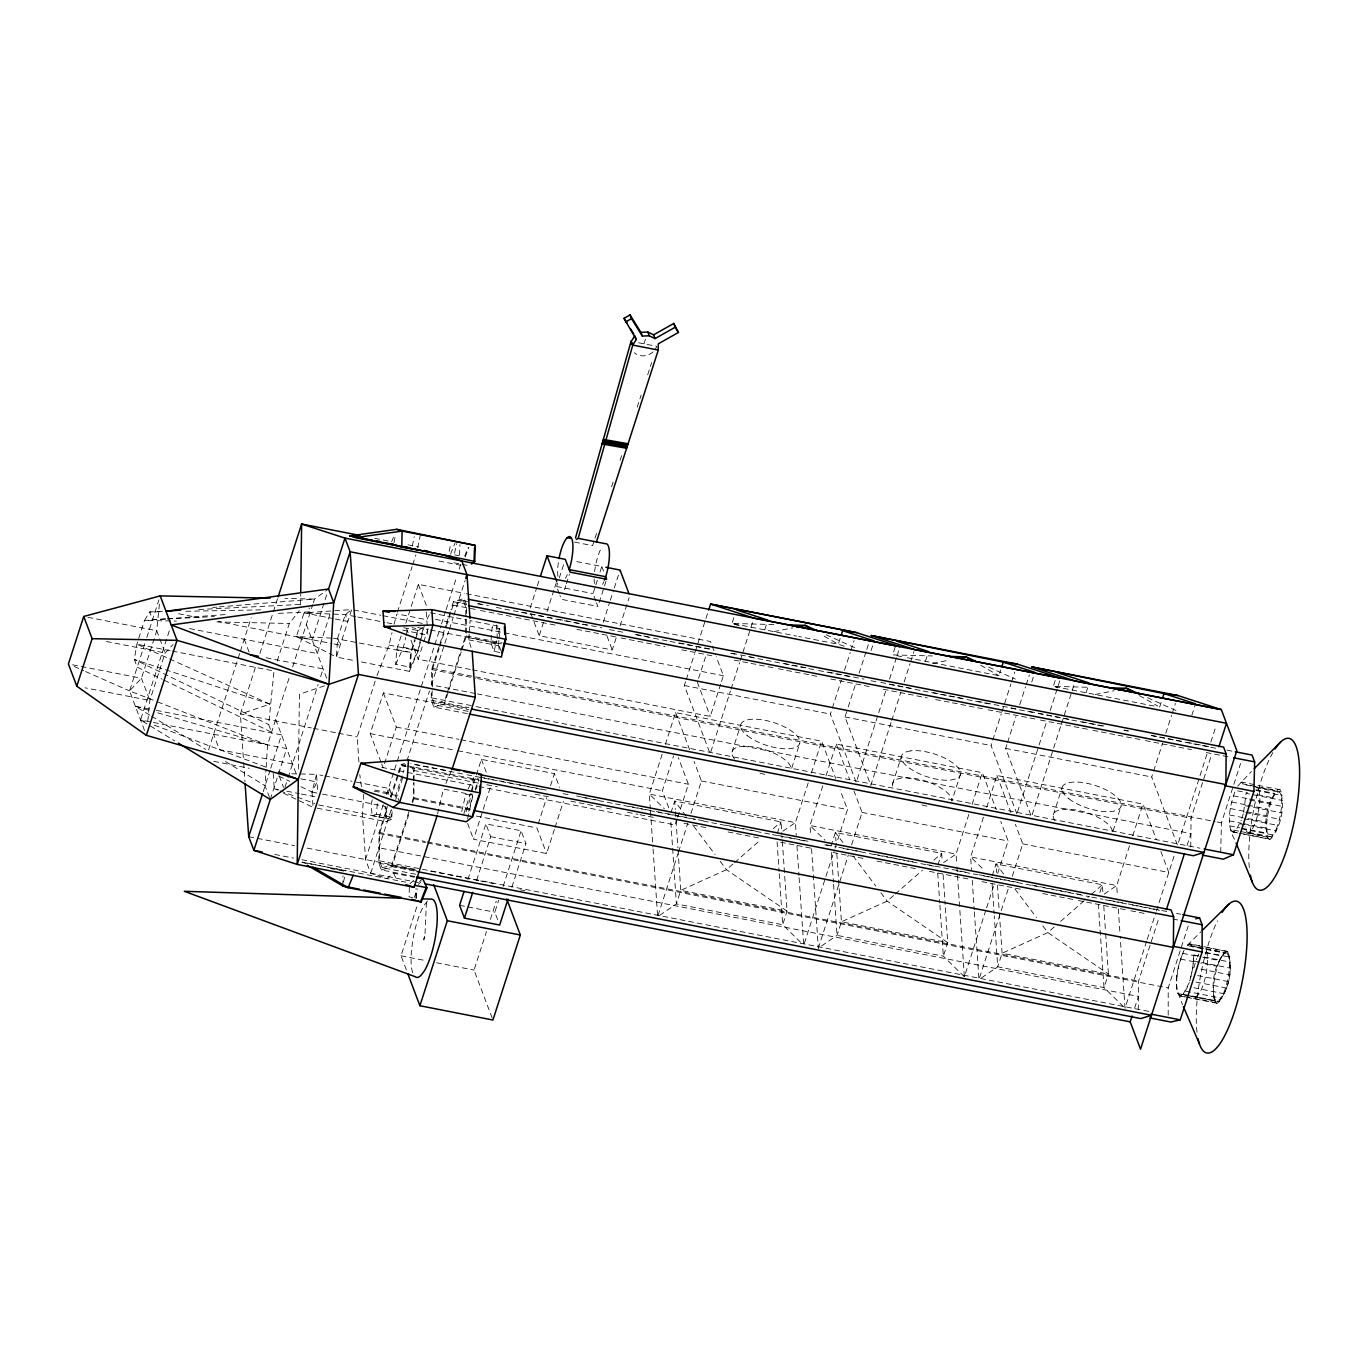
<?xml version="1.0" encoding="UTF-8"?>
<svg xmlns="http://www.w3.org/2000/svg" width="1368" height="1368" viewBox="0 0 1368 1368"><rect width="100%" height="100%" fill="white"/><g stroke="black" fill="none" stroke-linecap="round" stroke-linejoin="round"><path stroke-width="0.75" stroke-dasharray="5 3.75" d="M415.633 874.237L382.065 867.671L379.483 860.831L379.5 833.591L387.862 807.633M412.144 801.614L413.427 797.63L413.444 782.958M413.444 780.854L413.444 770.389L410.862 763.549M1168.187 1015.193L1168.204 987.952L1188.159 926.068M414.812 876.478L381.347 869.928L378.765 863.088L379.073 832.445L387.435 806.504M412.572 802.76L413.871 798.758L414.025 782.428M414.042 780.376L414.162 768.115L412.879 764.712M467.326 713.634L433.844 707.085L431.262 700.245L431.365 690.669M475.363 693.525L431.416 684.923L431.57 669.602L445.729 625.689M461.871 649.885L466.368 635.915L466.574 615.48M466.591 613.445L466.676 605.272L464.094 598.432L453.458 601.732L450.876 609.718M1138.279 1009.823L1138.552 981.095L1159.158 917.21M1190.776 846.98L1191.066 818.252L1211.655 754.366M298.446 769.09L299.421 694.226L324.917 685.676M300.584 604.878L300.721 594.242M342.752 885.934L342.992 875.93M415.821 898.229L416.077 888.225M468.147 711.377L434.579 704.811L431.997 697.988L432.733 668.473L439.111 648.688M465.325 632.82L465.941 607.529L463.359 600.706L453.15 605.135L445.506 628.887M1220.701 852.349L1221.436 822.835L1240.588 763.464M416.505 898.366L416.778 889.918M1193.854 954.967L1192.639 969.296L1189.835 980.856L1192.879 967.586L1193.854 954.967L1201.959 956.557M1213.399 997.084L1215.81 1002.727L1217.674 1002.983C1229.114 990.09 1233.731 967.638 1227.558 951.495L1189.185 944.091L1187.048 945.579L1200.848 931.83M459.528 555.186L459.956 544.567M426.44 902.35L424.867 937.336L423.464 939.166M1234.5 839.268C1225.557 824.186 1229.781 805.82 1235.424 790.43M1270.068 839.302L1268.324 838.823C1262.903 823.109 1266.819 801.34 1278.31 789.233L1280.055 789.712C1285.475 805.41 1281.56 827.195 1270.068 839.302L1239.647 833.351M1176.839 976.017L1176.668 988.927L1182.55 1004.71M269.53 797.51L265.101 785.779L266.059 769.449M266.179 767.414L267.495 744.962L290.05 675.04M164.109 680.17L271.599 732.222L268.692 724.544L273.993 670.97M472.559 791.542L473.379 777.964L478.749 779.008M415.786 638.548L418.369 630.58L423.362 626.903L418.027 650.159L410.366 667.225L395.745 664.369L396.703 649.629L401.183 635.692M410.366 667.225L411.306 652.485L415.154 640.532M350.088 610.829L345.283 614.608L337.622 638.36L336.374 657.067L353.064 660.334M361.409 661.975L409.408 671.363L410.639 652.656L415.752 636.821M363.751 794.278L362.417 813.55L365.547 859.549L370.711 873.229L386.956 878.495L393.557 873.143L414.418 877.23M317.239 808.197L386.084 821.672L391.624 819.278L392.308 809.634M471.037 647.491L468.762 639.899L469.173 634.119M469.292 632.187L470.096 620.627L499.32 626.356L498.773 634.051M499.115 649.424L498.243 641.763M372.284 799.784L371.241 803.666L372.062 815.687L376.508 814.268L377.329 803.067M372.062 815.687L386.665 818.543L391.111 817.124L391.658 809.668M499.833 652.468L494.07 651.339L490.873 642.892L492.189 627.108L495.199 625.723M501.115 651.151L498.568 644.396L498.892 640.446M499.046 638.48L499.867 628.613L492.189 627.108M147.795 720.987L149.83 700.484L165.135 652.981L173.035 644.55M159.389 604.109L156.739 630.768L141.434 678.271L129.567 690.908L145.641 733.419M1177.506 992.946L1180.635 996.109L1182.721 994.741L1188.809 995.938M423.909 940.312L424.439 936.174M1243.666 812.216L1246.06 793.372L1282.568 800.502M1176.771 977.385L1179.113 963.859L1183.081 951.957M394.001 542.583L395.557 535.008M343.522 882.155L344.685 876.478M412.264 546.157L414.213 536.701M417.685 547.918L420.404 534.666M449.166 551.407L450.722 543.831M454.586 553.168L456.519 543.712M395.745 664.369L403.423 647.303L405.646 637.608M406.091 635.675L407.869 627.912M461.768 811.549L465.736 794.227L472.883 795.629L467.582 818.714M377.004 675.535L389.042 645.063L392.035 632.649M394.018 624.355L396.788 614.181M409.408 671.363L418.249 650.792L424.713 623.859M437.521 813.96L443.471 789.114L472.695 794.825L468.711 811.395M312.93 805.461L312.024 792.038L316.521 774.322L322.78 775.536M388.05 794.517L389.555 788.601L354.073 781.658M494.07 651.339L496.858 640.634M1184.038 950.281C1178.566 964.047 1172.735 981.472 1179.302 995.579L1217.674 1002.983M1241.939 818.406L1243.238 813.755M153.216 700.177L129.567 690.908L146.171 639.454M146.803 637.471L158.927 599.868M169.273 630.904L140.545 719.961L174.779 740.943M208.569 749.92L239.691 653.408M240.341 651.39L251.199 617.72M255.354 667.533L240.375 714.028L243.521 760.557M259.92 653.391L277.516 598.808M277.191 661.086L289.315 623.483L299.284 610.726M292.649 666.951L312.776 604.519M313.375 602.689L314.537 599.064L328.559 588.992M263.22 791.662L270.163 770.116M270.779 768.166L281.517 734.89L154.174 709.958M326.661 594.858L312.143 639.882L218.213 621.5M270.266 799.459L277.841 775.964M278.474 774.014L286.682 748.553L140.545 719.961L146.462 722.184M329.944 614.403L317.308 653.562L187.878 628.237M284.92 787.438L287.451 779.606M288.084 777.64L318.111 684.479M320.625 676.715L323.122 668.935L264.674 657.495M358.912 761.976L357.219 736.89L376.354 677.519M397.421 612.214L412.093 566.694M412.726 564.71L415.923 554.809M381.005 762.113L370.232 733.624L383.365 692.909L468.916 709.65M405.868 623.124L418.369 584.341L464.265 593.336M416.385 634.837L418.3 628.904L412.042 627.673M383.365 692.909L396.293 727.075L383.16 767.807L381.723 764.011M470.318 669.465L418.163 659.256L423.157 643.729M423.789 641.797L428.167 628.22M365.547 859.549L383.228 804.709M386.494 794.551L440.855 625.963M441.505 623.928L445.438 611.735M446.105 609.718L456.57 577.211M459.203 569.088L461.82 560.966M390.649 796.518L397.729 774.562M398.379 772.561L400.944 764.575L404.5 763.481M446.378 623.688L450.243 611.718M391.077 797.664L401.371 765.721L405.68 764.729L403.064 772.852M439.761 646.705L444.856 630.87M370.711 873.229L391.282 809.411M395.215 797.236L402.414 774.886M406.912 760.933L429.484 690.926M431.416 684.923L448.687 631.4M449.337 629.383L453.236 617.259M453.885 615.241L465.086 580.511M395.745 799.545L403.406 775.793M382.065 867.671L391.556 865.499L408.929 811.6M446.703 694.448L444.788 700.382L434.579 704.811M447.336 692.464L465.206 637.043L500.876 644.02M381.347 869.928L391.983 866.628L408.707 814.729M433.844 707.085L444.48 703.785L461.221 651.886M406.313 969.775L401.029 955.787L417.343 905.171M463.889 813.635L470.37 793.525M471.019 791.508L481.399 759.343L554.416 773.621L559.632 787.438M530.168 608.042L536.666 587.932M537.299 585.931L539.249 579.895M466.078 811.617L471.909 793.543M554.382 829.418L546.601 853.564L473.567 839.268L491.078 784.976M616.13 637.915L612.248 649.988L539.214 635.692L543.746 621.619M546.995 611.564L554.125 589.437M554.775 587.436L556.725 581.4M559.307 593.815L556.537 586.479L557.631 583.093M559.324 577.843L564.095 563.035M467.924 879.487L485.862 823.861L521.088 830.752L525.928 843.577L511.837 887.285M564.505 589.608L565.754 585.726M566.386 583.794L569.515 574.098M643.969 343.813L645.867 337.913M476.611 880.376L490.702 836.686L485.862 823.861M596.534 533.469L592.601 545.644L574.338 542.07M611.581 486.803L614.198 478.68M620.08 460.418L622.696 452.312M637.231 407.202L641.164 395.027M647.697 374.747L651.63 362.571M595.815 600.962L593.045 593.626L595.234 586.838M595.832 584.991L597.628 579.433M600.022 572.029L601.8 566.489L575.432 561.325M492.172 1018.031L474.046 970.083L486.461 931.608M490.377 919.467L496.242 901.238M497.593 919.518L494.823 912.2L498.67 900.281M503.15 886.379L521.088 830.752M599.15 602.57L606.024 581.246M538.205 823.895L546.636 797.766M550.534 785.694L554.416 773.621M603.202 622.337L609.683 602.228M610.333 600.227L613.582 590.172M614.232 588.154L620.063 570.063M555.032 827.418L563.462 801.272M620.029 625.86L629.092 597.696M662.146 754.332L649.321 794.073L650.33 808.864M665.344 744.397L675.587 712.625L821.638 741.199L835.66 778.324M709.428 751.921L684.325 685.505L685.607 681.538M686.257 679.554L694.585 653.733M695.218 651.749L708.025 612.009M668.815 807.889L662.351 790.789L673.603 755.888M698.603 678.357L706.11 655.101M670.97 812.712L674.715 801.067L781.025 821.877L781.88 834.634M733.864 617.635L731.983 623.449L739.866 626.014M677.143 819.158L675.262 824.972L479.142 786.583M677.776 817.209L688.395 784.257L678.357 757.667M472.405 669.875L710.266 716.422L720.902 683.453M721.517 681.52L723.398 675.706L716.216 656.708M678.032 849.956L680.768 890.346L676.39 903.923L657.649 916.714L677.895 853.923M678.562 851.888L687.694 823.519M690.96 813.396L701.425 780.974L694.038 761.446M710.813 751.853L730.409 691.062M731.059 689.044L739.558 662.711M740.208 660.676L753.272 620.166M764.78 629.81L766.661 623.996M731.983 752.041L740.721 724.92M791.713 768.217L799.818 743.046M777.263 833.505L781.025 821.877L773.005 828.905M840.174 638.428L838.293 644.26L798.69 636.496M808.197 782.923L795.389 822.647L796.244 835.335M811.395 772.988L821.638 741.199M885.609 691.285L856.214 782.462L830.393 714.096L831.659 710.129M832.308 708.145L841.269 680.324M844.484 670.388L850.246 652.519M850.879 650.535L854.077 640.6M822.801 785.779L809.993 825.502L810.711 836.087M825.998 775.844L836.258 744.072L982.31 772.646L996.331 809.753M891.081 722.509L870.817 785.317L844.996 716.952L847.561 709.017M848.194 707.017L855.872 683.179M859.087 673.261L866.132 651.407M866.765 649.424L868.697 643.456M871.091 650.604L872.955 644.79M830.992 846.091L835.369 832.514L941.68 853.324L942.261 861.823M895.151 647.132L892.654 654.896L932.446 655.956M804.367 943.287L825.263 878.444M825.913 876.426L834.412 850.092M835.061 848.057L847.476 809.565L840.089 790.037M889.525 679.126L898.673 650.775M836.823 853.769L841.44 921.793L837.062 935.37L818.321 948.161L848.365 854.966M851.631 844.843L862.079 812.421L853.957 790.943M891.731 720.491L900.879 692.122M904.145 681.999L910.011 663.754M910.678 661.736L913.944 651.596M925.435 661.257L927.316 655.426M892.552 784.052L901.29 756.949M960.575 773.912L951.837 801.015A30.934 11.953 17.9 0 0 943.954 789.934L938.003 786.258A30.934 11.953 17.9 0 0 902.025 777.947L897.083 779.11A30.934 11.953 17.9 0 0 893.27 787.489M937.935 864.952L941.68 853.324L933.66 860.352M915.568 659.376L998.948 675.689L1000.829 669.875M968.852 814.37L956.044 854.094L956.762 864.661M972.067 804.435L982.31 772.646M1016.886 813.909L991.048 745.543L1001.29 713.754M1001.94 711.77L1010.901 683.966M1011.55 681.982L1014.748 672.047M983.455 817.226L970.647 856.949L971.519 869.638M986.67 807.291L996.913 775.502L1142.964 804.093L1156.251 839.251M1030.754 814.815L1005.651 748.399L1006.933 744.431M1007.566 742.448L1015.894 716.61M1019.741 704.691L1025.504 686.821M1026.154 684.838L1029.352 674.903M1031.746 682.051L1033.627 676.237M992.279 875.588L996.041 863.96L1102.334 884.771L1102.916 893.27M1055.19 680.512L1053.309 686.343L1057.259 687.608M833.591 884.344L837.062 935.37L943.356 956.164L964.372 976.752L985.935 909.891M986.585 907.873L994.416 883.557M997.682 873.434L1008.13 841.012L1000.76 821.484M1017.535 811.874L1038.432 747.048M1039.082 745.013L1046.93 720.714M1050.197 710.573L1059.995 680.187M979.625 977.59L1000.538 912.747M1001.188 910.729L1008.37 888.448M1012.286 876.29L1022.751 843.868L1015.364 824.34M1032.139 814.729L1060.884 725.587M1061.534 723.569L1074.598 683.042M1086.106 692.687L1087.987 686.873M1053.309 814.918L1062.047 787.814M1113.039 831.111L1121.144 805.94M1099.838 892.517L1102.334 884.771L1087.919 897.425M1159.619 707.136L1161.483 701.322M1129.523 845.817L1116.715 885.541L1117.434 896.108M1132.721 835.882L1142.964 804.093M1206.935 754.178L1177.54 845.339L1151.702 776.99L1152.985 773.005M1153.634 771.022L1162.595 743.217M1165.793 733.282L1171.572 715.413M1172.205 713.412L1175.403 703.494M1191.784 715.43L1194.914 705.734M1146.589 941.338L1125.026 1008.199L1120.153 936.293M1147.239 939.303L1155.738 912.969M1156.388 910.951L1174.411 855.034M1210.851 742.02L1216.084 725.809M1134.619 1008.165L1138.398 996.417L378.919 847.767M1187.048 845.561L1190.912 833.574L477.449 693.935M1227.558 951.495L1223.556 952.726L1217.007 966.235L1200.779 963.055M1238.57 831.111L1230.448 829.521L1233.56 832.154L1235.578 830.923L1241.272 820.201M1189.373 982.446L1182.721 995.049M450.585 554.074L455.031 542.959M465.206 556.93L468.899 547.679M414.196 897.494L417.616 888.909M391.641 541.813L394.548 534.683M464.675 556.109L468.301 547.2M445.9 783.505L451.526 770.406M475.106 789.216L479.125 779.863M468.284 788.806L473.379 777.964M475.431 790.208L477.141 786.583M1179.302 995.579L1183.286 994.348L1187.783 986.585M300.926 786.72L312.024 792.038L317.034 781.983L300.344 778.717M429.313 614.694L426.799 619.721L397.592 614.01M427.432 901.033L424.046 905.479A39.877 10.841 -78.9 0 0 412.76 940.483L411.477 950.538A39.877 10.841 -78.9 0 0 412.879 973.246M1237.595 786.155L1251.412 771.535M413.581 880.428L409.459 884.241L409.049 896.912L412.777 897.647M418.283 884.429L421.036 881.881M732.923 864.063L726.511 869.689L680.768 890.346L787.079 911.156L782.701 924.717L802.212 943.835M734.53 862.661L760.181 840.157M893.595 895.51L887.182 901.136L841.44 921.793L947.733 942.586L943.356 956.164L939.901 905.154M895.202 894.091L922.442 870.202M1054.249 926.957L1047.837 932.566L1002.094 953.24L997.717 966.8L980.685 978.445M1060.662 921.331L1086.312 898.827M419.463 881.539L422.763 878.855M782.889 831.18L795.389 822.647L649.321 794.073L664.335 808.762M943.544 862.627L956.044 854.094L809.993 825.502L824.989 840.209M1104.215 894.073L1116.715 885.541L970.647 856.949L984.156 870.185M1280.055 789.712L1241.802 782.086L1239.767 783.3L1276.276 790.447M1199.839 945.801L1189.698 943.817L1187.612 945.185L1203.84 948.366M1226.224 950.965C1213.809 963.209 1210.218 986.106 1215.365 1002.539L1217.144 1003.257C1229.541 991.013 1233.149 968.134 1228.002 951.683L1201.873 946.211M169.632 658.949L269.889 704.127L240.375 714.028L311.305 727.913M773.963 631.606L792.756 627.878M932.548 663.463L949.238 660.145M1095.289 694.499L1114.082 690.772M212.69 607.443L216.931 607.101M219.068 606.913L314.537 599.064L284.937 598.449M165.596 618.9L144.512 620.422L136.868 644.174L134.32 659.462L137.227 667.156L162.194 679.246M167.717 618.746L226.746 614.471M162.45 611.325L149.642 611.975L144.512 620.422L176.455 621.089M198.719 609.512L301.131 604.417M165.34 619.02L152.549 619.653L149.642 611.975L162.399 611.718M167.477 618.917L214.417 616.575M278.439 613.377L310.433 611.787L308.98 607.939M185.774 611.291L264.4 609.803M216.913 621.944L289.315 623.483M291.777 773.792L316.521 774.322L317.684 791.559M773.878 624.56L731.983 623.449L796.604 636.086M1086.825 687.232L1053.309 686.343L1155.447 706.333M355.714 616.643L345.283 614.608L304.038 612.864L296.377 636.616L336.374 657.067L351.696 609.564L304.038 612.864L333.245 618.592M331.432 638.104L296.377 636.616L331.86 643.558M333.501 638.189L410.639 652.656M1189.185 944.091L1192.503 946.365L1229.011 953.513M305.645 863.396L302.037 862.216L405.732 882.172M638.531 342.752L656.674 346.309A13.458 11.85 -20.7 0 1 655.255 349.267M374.661 538.325L389.264 541.181M408.04 544.857L418.471 546.892M454.757 554.878L458.947 555.699M453.868 562.761L460.127 563.975M462.213 564.385L468.472 565.617M438.957 561.051L464.009 565.942M556.537 586.479L593.045 593.626M896.81 655.699L905.154 657.341M907.24 657.751L913.499 658.966M466.368 593.746L710.488 641.524L715.498 654.81M463.359 600.706L467.565 601.527M478.048 603.579L488.53 605.631M522.097 612.197L528.39 613.428M530.493 613.839L536.786 615.07M538.872 615.48L555.664 618.764M557.751 619.174L564.043 620.405M566.147 620.816L572.44 622.047M574.543 622.457L580.836 623.688M582.922 624.099L601.8 627.792M635.368 634.359L641.66 635.59M643.764 636L650.056 637.231M679.417 642.994L685.71 644.225M687.813 644.636L694.106 645.867M696.192 646.277L712.984 649.561M731.863 653.254L746.535 656.127M748.638 656.537L754.931 657.769M784.291 663.514L790.584 664.745M792.688 665.156L798.98 666.387M801.084 666.797L807.376 668.029M828.341 672.133L834.634 673.364M836.737 673.774L843.03 675.005M845.133 675.416L851.426 676.647M853.529 677.057L864.012 679.109M880.787 682.393L887.08 683.624M889.183 684.034L895.476 685.265M897.579 685.676L903.872 686.907M905.958 687.317L912.251 688.549M933.232 692.653L939.525 693.884M941.629 694.294L947.921 695.543M950.008 695.953L956.3 697.184M958.404 697.594L964.696 698.826M977.282 701.288L983.575 702.519M985.678 702.93L991.971 704.161M994.057 704.571L1000.35 705.803M1002.453 706.213L1008.746 707.444M1010.849 707.854L1017.142 709.086M1029.728 711.548L1036.021 712.779M1038.107 713.19L1044.4 714.421M1046.503 714.831L1052.796 716.062M1054.899 716.473L1061.192 717.704M1063.278 718.115L1069.571 719.346M1082.156 721.808L1088.449 723.039M1090.553 723.45L1096.845 724.681M1098.949 725.091L1105.241 726.322M1124.12 730.016L1128.309 730.837M1151.377 735.351L1157.67 736.582M1159.773 736.993L1166.066 738.224M1168.169 738.635L1174.462 739.866M1176.548 740.276L1184.945 741.918M1187.048 742.328L1193.341 743.559M1195.427 743.97L1201.72 745.201M1203.823 745.611L1210.116 746.86M1226.891 750.143L1233.184 751.374M458.776 600.09L467.138 601.732M477.603 603.767L481.793 604.588M496.43 607.46L502.706 608.692M504.809 609.102L519.447 611.958M521.55 612.368L527.826 613.599M529.912 614.01L571.756 622.201M573.842 622.611L580.135 623.842M582.221 624.253L590.583 625.877M609.41 629.571L615.703 630.802M617.789 631.212L624.064 632.443M636.616 634.889L642.892 636.12M644.995 636.53L667.994 641.028M670.098 641.438L676.373 642.669M678.46 643.08L711.941 649.629M730.769 653.323L734.958 654.143M749.596 656.999L755.871 658.23M757.975 658.641L764.25 659.872M766.337 660.282L772.612 661.514M774.716 661.924L780.991 663.155M783.077 663.548L816.559 670.115M818.645 670.525L824.921 671.739M827.007 672.15L852.127 677.074M870.954 680.751L877.23 681.982M889.781 684.445L896.057 685.676M898.143 686.086L904.436 687.3M906.522 687.711L921.16 690.584M923.263 690.994L929.539 692.225M931.625 692.635L965.107 699.185M967.193 699.595L973.469 700.826M975.572 701.237L992.296 704.503M1011.14 708.196L1017.416 709.428M1019.502 709.821L1025.778 711.052M1027.864 711.463L1036.243 713.104M1038.329 713.515L1069.725 719.654M1071.811 720.064L1078.087 721.295M1080.173 721.706L1105.293 726.613M1124.12 730.307L1128.292 731.128M1151.309 735.625L1157.585 736.856M1159.688 737.266L1165.964 738.498M1168.05 738.908L1174.325 740.139M1176.429 740.533L1218.272 748.724M453.458 601.732L466.009 604.194M453.15 605.135L478.526 610.008M480.424 610.47L514.197 616.985M516.078 617.447L522.576 618.627M524.474 619.088L530.972 620.268M532.87 620.73L555.938 625.244M576.92 629.348L583.213 630.597M585.316 631.007L591.797 632.17M593.695 632.649L600.193 633.811M602.091 634.29L619.071 637.505M620.969 637.984L627.467 639.147M629.365 639.625L665.019 646.602M681.794 649.885L688.292 651.048M690.19 651.527L696.688 652.69M698.586 653.169L705.067 654.331M706.965 654.81L713.258 656.041M734.24 660.145L740.738 661.308M742.636 661.787L749.134 662.967M751.015 663.429L757.513 664.609M759.411 665.07L776.391 668.302M778.289 668.764L784.787 669.944M786.686 670.405L809.959 674.869M811.857 675.33L818.149 676.561M830.735 679.024L837.233 680.204M839.114 680.665L845.612 681.845M847.51 682.324L854.008 683.487M855.906 683.966L862.404 685.129M864.285 685.607L870.578 686.839M883.164 689.301L889.662 690.464M891.56 690.943L898.058 692.105M899.956 692.584L906.454 693.747M908.335 694.226L914.833 695.389M916.731 695.867L927.213 697.919M935.609 699.561L950.504 702.365M952.385 702.844L958.882 704.007M960.781 704.486L967.279 705.649M969.177 706.127L975.47 707.359M977.556 707.769L986.157 709.342M988.055 709.821L994.553 710.984M996.434 711.463L1002.932 712.625M1004.83 713.104L1011.328 714.284M1013.226 714.746L1019.724 715.926M1021.605 716.387L1027.898 717.619M1030.001 718.029L1038.603 719.619M1040.484 720.081L1046.982 721.261M1048.88 721.723L1055.378 722.903M1057.276 723.364L1063.774 724.544M1065.655 725.006L1072.153 726.186M1074.051 726.647L1080.344 727.879M1082.447 728.289L1091.031 729.879M1092.929 730.341L1099.427 731.521M1101.325 731.983L1107.823 733.163M1109.705 733.641L1116.202 734.804M1118.101 735.283L1124.599 736.446M1126.497 736.924L1143.477 740.139M1145.375 740.618L1151.873 741.781M1153.754 742.26L1160.252 743.423M1162.15 743.901L1168.648 745.064M1170.546 745.543L1177.044 746.706M1178.925 747.184L1191.511 749.647M1206.2 752.52L1212.493 753.751M1214.596 754.161L1220.889 755.393M1222.975 755.803L1231.576 757.376M430.458 612.864L465.924 619.807M435.452 619.345L502.227 632.409M504.313 632.82L723.398 675.706M353.782 609.974L380.902 615.292M382.989 615.703L422.627 623.449M1250.985 785.916L1244.897 784.719L1241.802 782.086M1253.02 786.309L1281.406 791.867M1277.866 791.901L1256.046 787.626A22.794 6.19 -78.9 0 1 1256.97 817.38A22.794 6.19 -78.9 0 1 1245.136 826.717M1255.858 789.729L1274.104 793.303M466.368 635.915L501.936 642.875M1255.892 790.396L1282.261 795.56M417.753 627.519L428.184 629.571M430.27 629.964L501.218 643.849M357.8 617.053L384.921 622.372M387.007 622.782L393.266 623.996M490.873 642.892L498.568 644.396M468.762 639.899L497.969 645.628M403.748 627.724L418.369 630.58M1237.459 790.824L1247.599 792.807M1257.739 794.791L1271.949 797.578M402.808 630.152L427.842 635.06L427.329 627.382M684.325 685.505L830.393 714.096M844.996 716.952L991.048 745.543M1005.651 748.399L1151.702 776.99M335.331 619.003L347.865 621.448L345.283 614.608M1233.406 795.834L1247.616 798.621M1249.651 799.015L1269.931 802.982M1249.856 800.058L1282.312 806.402M1231.696 802.024L1245.889 804.794M1247.924 805.205L1268.204 809.172M1244.983 805.684L1281.491 812.831M1230.379 808.556L1244.572 811.327M1246.607 811.72L1266.888 815.704M403.423 647.303L418.027 650.159M1245.684 812.609L1280.174 819.364M389.042 645.063L418.249 650.792M396.703 649.629L411.306 652.485M1229.558 814.986L1245.786 818.149M1247.821 818.56L1266.067 822.134M1243.974 818.799L1278.447 825.537M333.946 643.969L340.204 645.2L337.622 638.36M178.541 613.736L199.42 617.823M1229.285 820.868L1241.46 823.262M1243.495 823.656L1265.81 828.016M1239.921 823.81L1276.447 830.957M432.733 668.473L1215.143 821.604M1217.246 822.014L1221.436 822.835M431.57 669.602L475.517 678.203M477.603 678.614L1191.066 818.252M1229.593 825.827L1239.733 827.811M1241.768 828.221L1266.118 832.975M1241.819 828.871L1274.275 835.232M1248.676 832.36L1270.513 836.635M1240.605 831.505L1266.973 836.669M1245.735 832.924L1272.103 838.071M1231.799 831.676L1237.886 832.856M1239.921 833.266L1268.324 838.823M1233.56 832.154L1237.612 832.941M87.894 617.293L156.739 630.768L165.135 652.981L104.635 641.147M431.997 697.988L474.149 706.127M476.047 706.606L1199.924 848.177M431.262 700.245L468.933 707.615M444.48 703.785L467.497 708.282M170.111 650.672L136.868 644.174L167.717 658.076M172.18 651.082L271.924 670.576M701.425 780.974L847.476 809.565M862.079 812.421L1008.13 841.012M1022.751 843.868L1168.802 872.459L1160.68 850.964M396.293 727.075L458.879 739.336M460.965 739.746L688.395 784.257M72.572 664.797L141.434 678.271L149.83 700.484L85.141 687.83M370.232 733.624L455.783 750.365M457.87 750.775L662.351 790.789M313.392 728.323L336.357 732.803M338.443 733.214L357.219 736.89M149.796 715.122L135.381 706.281L152.087 709.547M415.051 764.37L446.515 770.526M480.082 777.092L486.375 778.324M488.461 778.734L496.858 780.376M498.961 780.786L505.254 782.017M507.34 782.428L513.633 783.659M515.736 784.069L522.029 785.3M524.132 785.711L549.303 790.636M576.561 795.988L582.854 797.219M584.957 797.63L591.25 798.861M593.353 799.271L599.646 800.502M629.006 806.248L635.299 807.479M637.403 807.889L643.695 809.121M645.781 809.531L654.178 811.173M656.281 811.583L662.574 812.814M664.66 813.225L670.953 814.456M673.056 814.866L696.124 819.381M698.227 819.791L704.52 821.022M725.502 825.126L731.794 826.357M733.881 826.768L740.173 827.999M742.277 828.409L748.57 829.641M750.673 830.051L756.966 831.282M777.947 835.386L784.24 836.617M786.326 837.028L792.619 838.259M794.722 838.669L801.015 839.901M803.119 840.311L811.498 841.953M826.186 844.843L836.669 846.895M838.772 847.305L845.065 848.536M847.168 848.947L853.461 850.178M855.547 850.588L861.84 851.819M874.426 854.282L880.718 855.513M882.822 855.923L889.115 857.155M891.218 857.565L897.511 858.796M899.597 859.207L905.89 860.438M907.993 860.848L914.286 862.079M926.871 864.542L933.164 865.773M935.267 866.183L941.56 867.415M943.646 867.825L949.939 869.056M952.043 869.467L958.335 870.698M960.439 871.108L966.731 872.339M979.317 874.802L985.61 876.033M987.696 876.443L993.989 877.675M996.092 878.085L1002.385 879.316M1004.488 879.727L1010.781 880.958M1012.867 881.368L1019.16 882.599M1031.746 885.062L1038.038 886.293M1040.142 886.703L1046.435 887.935M1048.538 888.345L1054.831 889.576M1056.917 889.987L1063.21 891.218M1065.313 891.628L1073.709 893.27M1075.795 893.68L1082.088 894.911M1109.362 900.264L1115.655 901.495M1117.759 901.905L1126.138 903.547M1128.241 903.957L1134.534 905.188M1136.637 905.599L1142.93 906.83M1145.016 907.24L1151.309 908.472M1153.412 908.882L1159.705 910.113M1161.808 910.524L1168.101 911.755M1176.48 913.396L1180.687 914.217M414.641 764.575L464.846 774.408M466.95 774.801L473.225 776.032M475.312 776.443L517.155 784.634M519.241 785.044L525.534 786.275M527.62 786.686L544.361 789.952M563.188 793.645L569.464 794.876M582.016 797.339L588.291 798.553M590.395 798.963L596.67 800.194M598.756 800.605L613.394 803.478M615.497 803.888L621.773 805.119M623.859 805.513L665.703 813.704M667.806 814.114L674.082 815.345M676.168 815.755L695.354 819.535M703.374 821.074L709.65 822.305M711.736 822.715L718.285 824.032M720.115 824.357L728.477 825.998M730.563 826.409L737.044 827.708M738.942 828.05L770.389 834.224M772.407 834.6L797.527 839.507M799.613 839.918L805.889 841.149M824.716 844.826L828.905 845.646M843.543 848.519L937.696 866.936M956.54 870.629L962.815 871.861M964.902 872.271L971.177 873.502M973.264 873.913L981.643 875.537M983.729 875.947L990.005 877.179M991.663 877.538L1089.629 896.707M1091.715 897.117L1102.984 899.289M1105.087 899.699L1111.363 900.931M1113.449 901.341L1119.725 902.572M1121.828 902.983L1130.19 904.624M1132.276 905.035L1159.483 910.353M400.944 764.575L405.133 765.396M407.219 765.806L478.355 779.726M401.371 765.721L479.022 780.82M413.444 770.389L478.458 783.112M486.854 784.753L497.336 786.805M535.093 794.192L541.386 795.424M543.489 795.834L549.782 797.065M570.764 801.169L577.057 802.4M579.143 802.811L604.314 807.736M606.417 808.146L612.71 809.377M627.399 812.267L637.881 814.319M639.985 814.729L646.277 815.961M648.381 816.371L654.673 817.602M684.034 823.348L690.327 824.579M692.43 824.989L698.723 826.221M700.809 826.631L707.102 827.862M728.084 831.966L734.377 833.197M736.48 833.608L759.548 838.122M780.529 842.226L786.822 843.457M788.909 843.868L795.201 845.099M797.305 845.51L803.597 846.741M805.701 847.151L811.994 848.382M832.958 852.486L839.251 853.717M841.354 854.128L847.647 855.359M849.75 855.769L856.043 857.001M858.129 857.411L864.422 858.642M877.008 861.105L883.3 862.336M885.404 862.763L891.697 863.995M893.8 864.405L900.093 865.636M902.179 866.047L908.472 867.278M910.575 867.688L916.868 868.919M929.453 871.382L935.746 872.613M937.85 873.023L944.142 874.255M946.229 874.665L952.521 875.896M954.625 876.307L960.917 877.538M963.021 877.948L969.313 879.179M981.899 881.642L988.192 882.873M990.278 883.283L996.571 884.515M998.674 884.925L1004.967 886.156M1007.07 886.567L1013.363 887.798M1015.449 888.208L1023.845 889.85M1042.724 893.543L1049.017 894.775M1051.12 895.185L1057.413 896.416M1059.499 896.827L1065.792 898.058M1067.895 898.468L1076.291 900.11M1078.377 900.52L1084.67 901.751M1086.773 902.162L1093.066 903.393M1095.169 903.803L1101.462 905.035M1103.549 905.445L1109.841 906.676M1111.945 907.087L1118.237 908.318M1120.341 908.728L1128.72 910.37M1130.823 910.78L1137.116 912.011M1139.219 912.422L1145.512 913.653M1172.769 919.005L1179.062 920.236M381.74 767.345L477.056 786.173M292.495 763.942L219.427 749.647L213.613 734.257M324.866 775.947L351.986 781.248M1205.858 948.759L1224.121 952.333M1189.066 945.989L1225.42 953.274M1205.618 952.367L1229.969 957.138M374.883 790.106L389.487 792.961L390.564 796.655M413.427 797.63L470.062 808.71M1205.071 952.709L1221.299 955.89M413.871 798.758L470.353 809.822M374.08 791.097L397.028 795.595L399.61 802.418M213.767 761.343L249.25 768.286M1203.994 956.95L1230.362 962.114M1182.55 953.342L1200.813 956.916M1202.831 957.326L1219.059 960.49M476.406 816.08L536.923 827.931L546.601 853.564M1193.648 960.969L1199.736 962.166M1201.771 962.559L1230.174 968.116M1180.498 959.088L1198.761 962.662M312.024 792.038L320.368 793.679M322.455 794.09L385.041 806.333L386.084 821.672M1200.984 969.177L1229.387 974.734M273.224 773.399L274.267 788.737L278.439 789.558M286.784 791.183L299.301 793.645M301.387 794.038L318.077 797.305M376.508 814.268L391.111 817.124M490.702 836.686L525.928 843.577M1197.667 975.555L1228.088 981.523M318.607 804.982L391.624 819.278M1195.923 982.036L1226.361 988.004M1193.871 987.781L1224.292 993.732M379.073 832.445L425.089 841.457M427.192 841.867L1138.552 981.095M379.5 833.591L425.636 842.62M427.739 843.03L1168.204 987.952M1185.543 991.184L1222.069 998.332M1183.286 994.348L1219.811 1001.496M1177.848 993.561L1214.356 1000.709M1190.844 996.331L1219.247 1001.889M1180.635 996.109L1184.688 996.913M1186.723 997.306L1217.144 1003.257M379.483 860.831L1149.308 1011.499M430.527 871.159L478.509 880.565M480.596 880.958L486.854 882.189M488.94 882.599L497.302 884.224M248.702 836.686L294.599 845.663M307.116 848.109L415.615 869.347M519.943 889.764L526.201 890.995M391.556 865.499L414.624 870.014M378.765 863.088L416.419 870.458M391.983 866.628L415 871.142M274.729 854.436L293.504 858.112M301.849 859.754L420.916 883.044M302.037 862.216L345.847 870.8M330.406 868.475L336.665 869.706M338.751 870.099L345.01 871.331M459.597 905.308L465.821 906.522M467.89 906.933L494.823 912.2M401.029 955.787L426.064 960.678M436.495 962.73L474.046 970.083M135.381 706.281L149.608 710.454M157.748 712.831L267.495 744.962L155.183 700.946M844.21 646.175L838.293 644.26L821.792 634.82M269.889 704.127L134.32 659.462L268.692 724.544M274.267 788.737L278.114 790.157M280.047 790.858L295.471 796.501M297.403 797.202L314.743 803.563M154.362 725.16L266.76 767.448M1189.698 943.817L1192.828 946.981M74.129 666.49L83.687 670.713M85.603 671.551L129.567 690.908M1147.495 697.697L1177.865 711.394M988.722 667.105L1015.312 679.092M826.169 634.803L856.539 648.5M278.764 776.066L289.845 781.385M283.501 793.166L313.05 807.376M1139.441 695.611L1157.79 706.093M980.617 665.224L998.948 675.689M151.591 716.216L205.645 749.339M225.463 761.497L265.101 785.779M1123.538 1006.728L1104.027 987.61L997.717 966.8L994.262 915.79M1003.616 873.998L996.041 863.96L996.622 872.459M1014.988 889.063L1036.465 917.518M1042.792 925.88L1047.837 932.566L1108.405 974.033L1104.027 987.61L1098.401 904.71M842.962 842.551L835.369 832.514L835.951 841.012M853.068 855.941L875.811 886.071M880.855 892.757L887.182 901.136L947.733 942.586L945.288 906.454M686.086 816.132L674.715 801.067L675.296 809.582M693.661 826.169L715.139 854.624M720.201 861.31L726.511 869.689L787.079 911.156L782.034 836.754M393.557 873.143L396.942 880.24M996.913 775.502L1010.935 812.626M836.258 744.072L849.528 779.23M697.355 682.239L710.266 716.422M675.587 712.625L689.609 749.732M601.8 566.489L603.75 571.619M596.516 602.792L597.901 606.451L561.376 599.304L559.991 595.644M607.033 636.188L612.248 649.988M531.023 614.01L539.214 635.692M418.369 584.341L426.987 607.135M481.399 759.343L486.615 773.142M406.672 628.87L408.109 632.666M410.981 640.258L418.163 659.256M467.617 823.485L473.567 839.268M306.329 624.509L326.764 678.562M275.703 719.5L296.856 775.468M244.256 639.266L250.053 654.639M279.209 775.93L283.569 787.472M389.555 788.601L391.829 796.193M361.477 786.686L359.767 774.527M1118.289 908.797L1120.016 934.173M1103.788 906.026L1105.515 931.523M1105.652 933.66L1108.405 974.033L1002.094 953.24L999.358 912.849M997.477 885.216L999.204 910.729M992.091 883.916L994.109 913.67M972.238 880.222L974.238 909.823M974.375 911.943L978.975 979.608M956.899 866.782L964.372 976.752M943.116 874.579L945.134 904.334M937.73 873.28L939.748 903.034M831.436 852.469L833.454 882.223M811.566 848.776L818.321 948.161M796.963 845.92L798.98 875.52M799.117 877.64L803.717 945.305M777.075 841.833L779.093 871.587M779.23 873.707L782.701 924.717L676.39 903.923L670.765 821.022M675.433 811.703L677.895 847.835M650.484 810.985L652.912 846.929M653.066 849.049L657.649 916.714M426.286 612.06L427.192 625.467M385.844 806.521L386.665 818.543M243.675 762.66L244.957 781.692M496.704 625.039L497.319 638.839M764.78 774.356A30.934 11.953 17.9 0 1 758.966 772.817M734.65 759.103A30.934 11.953 17.9 0 1 756.367 747.424A30.934 11.953 17.9 0 1 791.08 770.15M926.871 806.111A30.934 11.953 17.9 0 1 921.057 804.692M1054.985 820.732A30.934 11.953 17.9 0 1 1078.959 810.574A30.934 11.953 17.9 0 1 1112.406 833.044M1197 1032.224A77.326 21.016 -78.9 0 1 1217.486 920.835M1249.326 867.568A77.326 21.016 -78.9 0 1 1273.01 752.314M567.327 574.509A23.205 6.31 -78.9 0 1 565.36 578.408M557.939 576.356A23.205 6.31 -78.9 0 1 558.657 560.641M603.852 581.656A23.205 6.31 -78.9 0 1 602.536 584.393M594.464 583.503A23.205 6.31 -78.9 0 1 594.174 578.989M594.618 571.721A23.205 6.31 -78.9 0 1 601.732 547.422M653.066 351.867A13.458 11.85 -20.7 0 1 634.324 352.807M1206.456 951.495A24.248 6.583 -78.9 0 1 1203.635 983.489A24.248 6.583 -78.9 0 1 1192.725 994.057M1193.905 967.928A24.248 6.583 -78.9 0 1 1196.795 958.523M1197.462 956.916A24.248 6.583 -78.9 0 1 1198.83 954.06M910.78 750.844L905.821 752.007A30.934 11.953 17.9 0 0 909.173 768.029L915.141 771.706A30.934 11.953 17.9 0 0 951.102 780.016L956.044 778.854A30.934 11.953 17.9 0 0 952.692 762.831L946.741 759.137A30.934 11.953 17.9 0 0 910.78 750.844M747.561 735.864A30.934 11.953 17.9 0 0 798.16 745.765A30.934 11.953 17.9 0 0 765.105 720.32A30.934 11.953 17.9 0 0 747.561 735.864M1068.887 798.758A30.934 11.953 17.9 0 0 1119.486 808.659A30.934 11.953 17.9 0 0 1086.431 783.197A30.934 11.953 17.9 0 0 1068.887 798.758M1223.642 992.929A24.248 6.583 -78.9 0 0 1227.079 953.735A24.248 6.583 -78.9 0 0 1213.792 984.533A24.248 6.583 -78.9 0 0 1223.642 992.929M1276.19 829.179A22.794 6.19 -78.9 0 0 1279.439 792.329A22.794 6.19 -78.9 0 0 1266.939 821.296A22.794 6.19 -78.9 0 0 1276.19 829.179"/><path stroke-width="1.5" d="M1149.804 1017.912L1170.769 1022.033L1180.259 1019.861L1202.13 951.991L1202.147 924.751L1199.565 917.911L1182.773 914.628M478.544 774.391L1171.076 909.925L1173.659 916.765L1173.351 947.408L474.542 810.643M468.284 599.252L1223.59 747.082L1226.173 753.922L1225.865 784.565L504.04 643.285M278.166 596.79L301.627 524.029L344.975 538.103L350.14 551.766L333.724 602.672L328.936 684.325L298.309 779.315L297.198 864.422L414.042 887.285L437.025 816.046M300.738 592.105L301.627 524.029L360.058 535.469M417.291 549.799L401.747 547.115L402.141 531.092L396.72 529.331L349.798 535.897L474.781 561.41L475.175 545.387L396.72 529.331M1202.301 855.068L1223.283 859.172L1233.491 854.744L1253.909 791.405L1254.644 761.89L1252.062 755.068L1235.287 751.784M474.046 560.162L474.559 547.422M479.706 792.927L480.185 785.181M408.519 759.958L407.271 778.683L399.61 802.418L393.197 807.462L353.218 787.01L360.878 763.259L408.519 759.958L481.536 774.254L480.305 792.961L472.644 816.713L466.231 821.758L393.197 807.462M658.094 350.054L658.299 343.83L678.425 332.458L673.757 323.464L653.613 334.835L647.782 332.014L640.908 332.356L630.067 314.914L624.013 318.334L636.291 339.521L632.683 345.078L658.282 350.088L596.431 541.933M428.372 642.721L432.869 624.988L431.826 609.649L382.989 611.154L384.032 626.476L428.372 642.721L501.389 657.016L505.904 639.284L504.86 623.945L431.826 609.649M501.765 652.844L504.997 640.344M575.5 537.983L631.076 341.299L632.683 345.078M576.321 539.471L578.168 538.359L632.768 345.095L631.076 341.299M602.382 442.822L605.152 442.873L605.836 440.599L627.724 444.891M270.146 598.158L160.21 595.901L83.722 616.472L68.4 663.976L76.796 686.189L146.359 735.334L298.309 779.315L270.266 799.459L253.867 850.349L297.198 864.422L358.467 674.424L350.14 551.766L1226.48 723.279L1218.905 746.774M76.796 686.189L92.118 638.685L83.722 616.472M146.359 735.334L177.002 640.344L160.21 595.901M262.211 851.99L253.867 850.349L248.702 836.686L262.588 793.611M452.329 768.542L475.312 697.287L358.467 674.424L328.936 684.325L171.188 624.954L333.724 602.672L328.559 588.992L344.975 538.103L1221.316 709.599L1236.809 750.622L1140.536 1049.205L1130.19 1021.862L1132.088 1015.996M465.719 578.544L466.984 574.628L461.82 560.966L445.558 555.682M540.548 575.877L547.029 555.767L565.292 559.341L570.131 572.149L606.64 579.297L605.682 576.732L569.173 569.584A23.205 6.31 -78.9 0 0 570.866 537.248A23.205 6.31 -78.9 0 0 558.999 558.657M472.576 815.037L479.056 794.945M506.759 899.033L520.336 934.994L492.925 1020.032L419.891 1005.736L447.319 920.715L433.724 884.737M464.077 891.406L459.597 905.308L464.436 918.133L499.662 925.025L507.99 899.204M464.436 918.133L472.764 892.295M708.675 610.025L710.591 604.075L856.642 632.649L899.99 646.722L753.922 618.131L710.591 604.075L856.642 632.649M841.423 634.564L842.671 630.682L874.203 640.908M1002.077 665.994L1003.325 662.129L1017.313 664.096L1060.645 678.169L914.594 649.578L871.245 635.521L1017.313 664.096M1162.749 697.441L1163.997 693.559L1177.968 695.543L1221.316 709.599L1075.248 681.025L1031.917 666.951L1177.968 695.543M1166.408 909.583L1184.466 853.564M420.951 900.674L425.756 888.653M353.252 875.212L348.156 887.695L342.752 885.934L307.338 865.311M312.759 867.073L348.156 887.695L421.19 901.991L427.004 887.729L422.763 878.855L416.505 877.64M1254.319 768.594L1280.534 742.106M1202.318 930.377L1228.789 904.248M471.481 564.078L474.781 561.41M625.433 322.078L631.486 318.676L630.067 314.914M631.486 318.676L642.327 336.101L649.201 335.758L655.033 338.597L675.176 327.226L673.757 323.464M1195.769 918.783L1199.565 917.911M796.928 627.057L805.29 625.398L818.577 631.383M957.6 658.504L965.945 656.845L975.435 661.12M1118.255 689.934L1126.616 688.275L1139.903 694.277M328.559 588.992L166.024 611.291L180.867 610.06M603.356 439.402L628.083 443.762M603.031 440.547L605.785 440.599M602.707 441.676L627.348 446.019M92.118 638.685L177.002 640.344L328.936 684.325M395.352 611.41L382.989 611.154L389.247 612.368M790.619 625.005L805.29 625.398L810.779 628.545M949.187 656.401L965.945 656.845L973.281 661.035M1111.945 687.899L1126.616 688.275L1132.105 691.421M400.892 898.178L184.321 891.303L415 976.615A39.877 10.841 -78.9 0 0 420.899 975.452L424.302 971.006A39.877 10.841 -78.9 0 0 435.571 936.02L436.854 925.965A39.877 10.841 -78.9 0 0 430.612 899.135L422.113 898.861M366.248 538.975L349.798 535.897L358.142 537.538M376.525 540.907L380.629 541.677M605.152 442.873L626.989 447.148M626.63 448.276L601.988 443.95M578.168 538.359L605.545 543.729A23.205 6.31 -78.9 0 1 609.41 555.682A23.205 6.31 -78.9 0 1 604.485 580.117M567.19 537.692L570.849 538.411M605.87 567.275L620.063 570.063L629.006 593.729M475.175 545.387L402.141 531.092L355.218 537.658L451.782 556.554M871.245 635.521L1003.325 662.129L1034.875 672.355M1031.917 666.951L1163.997 693.559L1195.529 703.802M362.315 538.342L372.763 540.394M383.194 542.429L393.625 544.481L390.906 543.592M403.765 546.465L407.818 547.251M424.046 550.432L428.099 551.219M468.762 605.682L1226.173 753.922M1233.679 757.786L1254.644 761.89M505.904 639.284L432.869 624.988L384.032 626.476L390.29 627.707M1224.548 785.642L1253.909 791.405M250.053 654.639L258.415 656.281M1204.131 848.998L1233.491 854.744M471.686 709.103L1203.977 852.435L1193.341 855.718L469.412 714.045M451.337 769.072L459.699 770.697M463.889 771.518L474.354 773.57M481.126 781.231L1173.659 916.765M1181.165 920.647L1202.147 924.751M365.051 764.079L360.878 763.259L407.271 778.683L480.305 792.961M1172.769 946.229L1202.13 951.991M357.39 787.831L353.218 787.01L399.61 802.418L472.644 816.713M1150.881 1014.098L1180.259 1019.861M417.086 871.553L1151.48 1015.278L1140.844 1018.579L416.915 876.888M425.106 883.865L1130.19 1021.862M414.487 885.284L427.004 887.729M342.752 885.934L359.442 889.2M363.614 890.021L380.304 893.287M384.476 894.108L401.166 897.374M411.597 899.409L415.769 900.23M447.319 920.715L520.336 934.994M1057.686 672.765L1089.236 682.991M897.032 641.318L928.564 651.561M736.36 609.871L767.91 620.114M395.42 545.062L401.747 547.115M405.92 884.651L414.042 887.285M417.582 900.828L421.19 901.991M278.593 771.894L298.309 779.315M178.387 743.149L270.266 799.459M675.176 327.226L678.425 332.458M624.013 318.334L627.279 323.566M630.528 328.782L633.794 334.014M1183.405 1006.66L1199.411 1043.887M1236.125 843.15L1252.301 882.138M653.613 334.835L655.033 338.597M647.782 332.014L649.201 335.758M640.908 332.356L642.327 336.101M636.291 339.521L634.872 335.758L631.264 341.333A13.458 11.85 -20.7 0 0 630.716 344.479M547.029 555.767L556.725 581.4M407.818 973.76L419.891 1005.736M466.984 574.628L469.959 618.541M472.182 651.288L475.312 697.287M245.111 783.813L248.702 836.686M504.382 626.544L504.741 634.427M1222.223 912.302A77.326 21.016 -78.9 0 1 1246.949 929.317A77.326 21.016 -78.9 0 1 1227.729 1029.437A77.326 21.016 -78.9 0 1 1198.009 1038.586M1275.044 748.98A77.326 21.016 -78.9 0 1 1299.48 767.191A77.326 21.016 -78.9 0 1 1279.918 867.278A77.326 21.016 -78.9 0 1 1250.386 875.161"/></g></svg>
